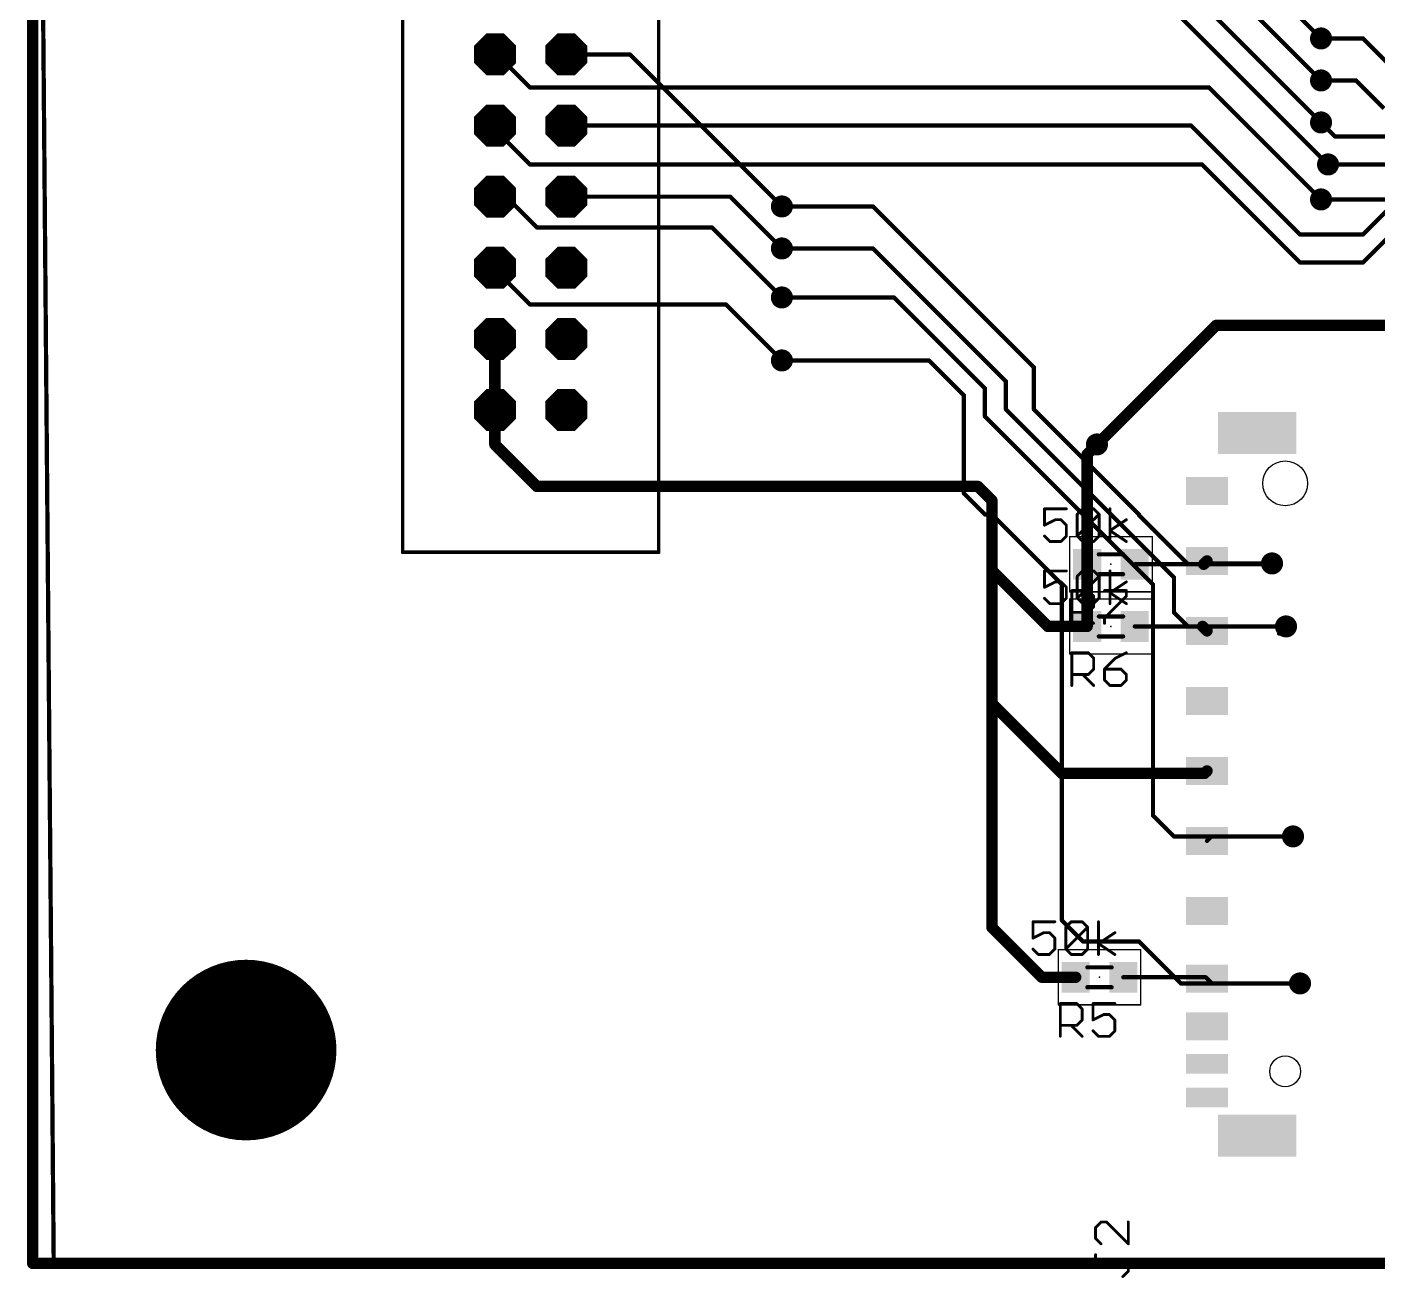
# Model space of a CAD drawing. Extents: x -0.2 to 96.6, y -0.5 to 89.2.
# Drawn here: x -0.2 to 48.03, y -0.52 to 44.16 of the extents above; entities that cross this region are included whole.
import ezdxf

# ---------------------------------------------------------------- set-up
doc = ezdxf.new("R2010")
doc.units = 0
for name, color, linetype in [('1', 22, 'CONTINUOUS'), ('16', 175, 'CONTINUOUS'), ('17', 82, 'CONTINUOUS'), ('18', 82, 'CONTINUOUS'), ('20', 7, 'CONTINUOUS'), ('21', 253, 'CONTINUOUS'), ('23', 7, 'CONTINUOUS'), ('25', 253, 'CONTINUOUS'), ('27', 253, 'CONTINUOUS'), ('39', 22, 'CONTINUOUS'), ('51', 253, 'CONTINUOUS')]:
    doc.layers.add(name, color=color, linetype=linetype)

# ---------------------------------------------------------------- blocks, each defined once
blk = doc.blocks.new('OCTAGONP')
at = {"const_width": 0.5}
blk.add_lwpolyline([(-0.25, -0.1036), (-0.25, 0.1036), (-0.1036, 0.25), (0.1036, 0.25), (0.25, 0.1036), (0.25, -0.1036), (0.1036, -0.25), (-0.1036, -0.25), (-0.25, -0.1036), (-0.25, 0.1036)], dxfattribs=at)
blk = doc.blocks.new('RECT')
blk.add_solid([(-0.5, -0.5), (0.5, -0.5), (-0.5, 0.5), (0.5, 0.5)])
blk = doc.blocks.new('ROUNDV')
at = {"const_width": 0.5}
blk.add_lwpolyline([(0, -0.25, 1), (0, 0.25, 1), (0, -0.25)], format="xyb", dxfattribs=at)

msp = doc.modelspace()

# ---------------------------------------------------------------- linework, layer by layer
at = {"layer": '1'}
for points, const_width in [([(0, 0), (0, 89)], 0.4064), ([(46, 43.75), (47.5, 43.75)], 0.1524), ([(47.5, 43.75), (49, 42.25)], 0.1524), ([(19.05, 43.18), (21.32, 43.18)], 0.1524), ([(21.32, 43.18), (26.75, 37.75)], 0.1524), ([(46, 42.25), (47.25, 42.25)], 0.1524), ([(47.25, 42.25), (48.25, 41.25)], 0.1524), ([(46, 40.75), (46.5, 40.25)], 0.1524), ([(46.5, 40.25), (54, 40.25)], 0.1524), ([(46.25, 39.25), (52.75, 39.25)], 0.1524), ([(16.51, 38.1), (16.9, 38.1)], 0.1524), ([(16.9, 38.1), (18, 37)], 0.1524), ([(19.05, 38.1), (24.9, 38.1)], 0.1524), ([(24.9, 38.1), (26.75, 36.25)], 0.1524), ([(46, 38), (53.75, 38)], 0.1524), ([(18, 37), (24.25, 37)], 0.1524), ([(24.25, 37), (26.75, 34.5)], 0.1524), ([(16.51, 35.56), (16.51, 35.49)], 0.1524), ([(16.51, 35.49), (17.75, 34.25)], 0.1524), ([(17.75, 34.25), (24.75, 34.25)], 0.1524), ([(24.75, 34.25), (26.75, 32.25)], 0.1524), ([(16.51, 33.01), (16.5, 33)], 0.4064), ([(16.5, 33), (16.5, 29.25)], 0.4064), ([(16.51, 33.02), (16.51, 30.48)], 0.4064), ([(16.51, 33.02), (16.51, 33.01)], 0.4064), ([(16.5, 29.25), (18, 27.75)], 0.4064), ([(37.65, 28.9), (38, 29.25)], 0.4064), ([(37.65, 24.97), (37.65, 28.9)], 0.4064), ([(18, 27.75), (33.75, 27.75)], 0.4064), ([(33.75, 27.75), (34.25, 27.25)], 0.4064), ([(34.25, 27.25), (34.25, 24.75)], 0.4064), ([(37.65, 24.97), (37.65, 22.75)], 0.4064), ([(41.81, 24.97), (41.93, 25.09)], 0.4064), ([(42.02, 25), (41.93, 25.09)], 0.1524), ([(34.25, 24.75), (34.25, 20)], 0.4064), ([(36.25, 22.75), (34.25, 24.75)], 0.4064), ([(39.35, 24.97), (41.81, 24.97)], 0.1524), ([(44.25, 25), (42.02, 25)], 0.1524), ([(37.65, 22.75), (36.25, 22.75)], 0.4064), ([(39.35, 22.75), (41.77, 22.75)], 0.1524), ([(41.77, 22.75), (41.93, 22.59)], 0.4064), ([(42.09, 22.75), (41.93, 22.59)], 0.1524), ([(44.75, 22.75), (42.09, 22.75)], 0.1524), ([(34.25, 20), (36.75, 17.5)], 0.4064), ([(34.25, 12), (34.25, 20)], 0.4064), ([(36.75, 17.5), (41.84, 17.5)], 0.4064), ([(41.84, 17.5), (41.93, 17.59)], 0.4064), ([(42.09, 15.25), (41.93, 15.09)], 0.1524), ([(45, 15.25), (42.09, 15.25)], 0.1524), ([(36.03, 10.22), (34.25, 12)], 0.4064), ([(37.24, 10.22), (36.03, 10.22)], 0.4064), ([(38.94, 10.22), (41.88, 10.22)], 0.1524), ([(41.88, 10.22), (41.93, 10.17)], 0.1524), ([(42.1, 10), (41.93, 10.17)], 0.1524), ([(45.25, 10), (42.1, 10)], 0.1524), ([(96, 0), (0, 0)], 0.4064)]:
    msp.add_lwpolyline(points, dxfattribs=dict(at, const_width=const_width))
for points, const_width in [([(46, 43.7881, 1), (46, 43.7119)], 0.0762), ([(47.5269, 43.7769, 1), (47.4731, 43.7231)], 0.0762), ([(47.5, 43.7119, 1), (47.5, 43.7881)], 0.0762), ([(19.05, 43.2181, 1), (19.05, 43.1419)], 0.0762), ([(21.3469, 43.2069, 1), (21.2931, 43.1531)], 0.0762), ([(21.32, 43.1419, 1), (21.32, 43.2181)], 0.0762), ([(46, 42.2881, 1), (46, 42.2119)], 0.0762), ([(47.2769, 42.2769, 1), (47.2231, 42.2231)], 0.0762), ([(47.25, 42.2119, 1), (47.25, 42.2881)], 0.0762), ([(46.0269, 40.7769, 1), (45.9731, 40.7231)], 0.0762), ([(46.5, 40.2881, 1), (46.5, 40.2119)], 0.0762), ([(46.4731, 40.2231, 1), (46.5269, 40.2769)], 0.0762), ([(46.25, 39.2881, 1), (46.25, 39.2119)], 0.0762), ([(16.51, 38.1381, 1), (16.51, 38.0619)], 0.0762), ([(16.9269, 38.1269, 1), (16.8731, 38.0731)], 0.0762), ([(16.9, 38.0619, 1), (16.9, 38.1381)], 0.0762), ([(19.05, 38.1381, 1), (19.05, 38.0619)], 0.0762), ([(24.9269, 38.1269, 1), (24.8731, 38.0731)], 0.0762), ([(24.9, 38.0619, 1), (24.9, 38.1381)], 0.0762), ([(26.7231, 37.7231, 1), (26.7769, 37.7769)], 0.0762), ([(46, 38.0381, 1), (46, 37.9619)], 0.0762), ([(18, 37.0381, 1), (18, 36.9619)], 0.0762), ([(17.9731, 36.9731, 1), (18.0269, 37.0269)], 0.0762), ([(24.2769, 37.0269, 1), (24.2231, 36.9731)], 0.0762), ([(24.25, 36.9619, 1), (24.25, 37.0381)], 0.0762), ([(26.7231, 36.2231, 1), (26.7769, 36.2769)], 0.0762), ([(16.5481, 35.56, 1), (16.4719, 35.56)], 0.0762), ([(16.4719, 35.49, 1), (16.5481, 35.49)], 0.0762), ([(16.5369, 35.5169, 1), (16.4831, 35.4631)], 0.0762), ([(17.75, 34.2881, 1), (17.75, 34.2119)], 0.0762), ([(17.7231, 34.2231, 1), (17.7769, 34.2769)], 0.0762), ([(24.7769, 34.2769, 1), (24.7231, 34.2231)], 0.0762), ([(24.75, 34.2119, 1), (24.75, 34.2881)], 0.0762), ([(26.7231, 34.4731, 1), (26.7769, 34.5269)], 0.0762), ([(16.6016, 33, 1), (16.3984, 33)], 0.2032), ([(16.4282, 33.0718, 1), (16.5718, 32.9282)], 0.2032), ([(16.6116, 33.02, 1), (16.4084, 33.02)], 0.2032), ([(16.6116, 33.02, 1), (16.4084, 33.02)], 0.2032), ([(16.4084, 33.01, 1), (16.6116, 33.01)], 0.2032), ([(16.5818, 32.9382, 1), (16.4382, 33.0818)], 0.2032), ([(26.7231, 32.2231, 1), (26.7769, 32.2769)], 0.0762), ([(16.4084, 30.48, 1), (16.6116, 30.48)], 0.2032), ([(16.5718, 29.3218, 1), (16.4282, 29.1782)], 0.2032), ([(38.0718, 29.1782, 1), (37.9282, 29.3218)], 0.2032), ([(16.3984, 29.25, 1), (16.6016, 29.25)], 0.2032), ([(37.7516, 28.9, 1), (37.5484, 28.9)], 0.2032), ([(37.5782, 28.9718, 1), (37.7218, 28.8282)], 0.2032), ([(18, 27.8516, 1), (18, 27.6484)], 0.2032), ([(17.9282, 27.6782, 1), (18.0718, 27.8218)], 0.2032), ([(33.8218, 27.8218, 1), (33.6782, 27.6782)], 0.2032), ([(33.75, 27.6484, 1), (33.75, 27.8516)], 0.2032), ([(34.3516, 27.25, 1), (34.1484, 27.25)], 0.2032), ([(34.1782, 27.1782, 1), (34.3218, 27.3218)], 0.2032), ([(37.7516, 24.97, 1), (37.5484, 24.97)], 0.2032), ([(41.7382, 25.0418, 1), (41.8818, 24.8982)], 0.2032), ([(42.0018, 25.0182, 1), (41.8582, 25.1618)], 0.2032), ([(41.9569, 25.1169, 1), (41.9031, 25.0631)], 0.0762), ([(34.3516, 24.75, 1), (34.1484, 24.75)], 0.2032), ([(34.1484, 24.75, 1), (34.3516, 24.75)], 0.2032), ([(34.3218, 24.8218, 1), (34.1782, 24.6782)], 0.2032), ([(37.5484, 24.97, 1), (37.7516, 24.97)], 0.2032), ([(39.35, 25.0081, 1), (39.35, 24.9319)], 0.0762), ([(41.81, 24.9319, 1), (41.81, 25.0081)], 0.0762), ([(42.02, 25.0381, 1), (42.02, 24.9619)], 0.0762), ([(41.9931, 24.9731, 1), (42.0469, 25.0269)], 0.0762), ([(44.25, 24.9619, 1), (44.25, 25.0381)], 0.0762), ([(36.25, 22.8516, 1), (36.25, 22.6484)], 0.2032), ([(36.1782, 22.6782, 1), (36.3218, 22.8218)], 0.2032), ([(37.5484, 22.75, 1), (37.7516, 22.75)], 0.2032), ([(37.65, 22.6484, 1), (37.65, 22.8516)], 0.2032), ([(39.35, 22.7881, 1), (39.35, 22.7119)], 0.0762), ([(41.8418, 22.8218, 1), (41.6982, 22.6782)], 0.2032), ([(41.77, 22.7119, 1), (41.77, 22.7881)], 0.0762), ([(41.8582, 22.5182, 1), (42.0018, 22.6618)], 0.2032), ([(42.09, 22.7881, 1), (42.09, 22.7119)], 0.0762), ([(42.1169, 22.7231, 1), (42.0631, 22.7769)], 0.0762), ([(44.75, 22.7119, 1), (44.75, 22.7881)], 0.0762), ([(41.9031, 22.6169, 1), (41.9569, 22.5631)], 0.0762), ([(34.3516, 20, 1), (34.1484, 20)], 0.2032), ([(34.1484, 20, 1), (34.3516, 20)], 0.2032), ([(34.3218, 20.0718, 1), (34.1782, 19.9282)], 0.2032), ([(36.75, 17.6016, 1), (36.75, 17.3984)], 0.2032), ([(36.6782, 17.4282, 1), (36.8218, 17.5718)], 0.2032), ([(41.7682, 17.5718, 1), (41.9118, 17.4282)], 0.2032), ([(41.84, 17.3984, 1), (41.84, 17.6016)], 0.2032), ([(42.0018, 17.5182, 1), (41.8582, 17.6618)], 0.2032), ([(41.9031, 15.1169, 1), (41.9569, 15.0631)], 0.0762), ([(42.09, 15.2881, 1), (42.09, 15.2119)], 0.0762), ([(42.1169, 15.2231, 1), (42.0631, 15.2769)], 0.0762), ([(45, 15.2119, 1), (45, 15.2881)], 0.0762), ([(34.1484, 12, 1), (34.3516, 12)], 0.2032), ([(34.3218, 12.0718, 1), (34.1782, 11.9282)], 0.2032), ([(36.03, 10.3216, 1), (36.03, 10.1184)], 0.2032), ([(35.9582, 10.1482, 1), (36.1018, 10.2918)], 0.2032), ([(37.24, 10.1184, 1), (37.24, 10.3216)], 0.2032), ([(38.94, 10.2581, 1), (38.94, 10.1819)], 0.0762), ([(41.9069, 10.2469, 1), (41.8531, 10.1931)], 0.0762), ([(41.88, 10.1819, 1), (41.88, 10.2581)], 0.0762), ([(41.9569, 10.1969, 1), (41.9031, 10.1431)], 0.0762), ([(41.9031, 10.1431, 1), (41.9569, 10.1969)], 0.0762), ([(42.1, 10.0381, 1), (42.1, 9.9619)], 0.0762), ([(42.0731, 9.9731, 1), (42.1269, 10.0269)], 0.0762), ([(45.25, 9.9619, 1), (45.25, 10.0381)], 0.0762), ([(0, 0.1016, 1), (0, -0.1016)], 0.2032), ([(-0.1016, 0, 1), (0.1016, 0)], 0.2032)]:
    msp.add_lwpolyline(points, format="xyb", dxfattribs=dict(at, const_width=const_width))
at = {"layer": '16'}
for points, const_width in [([(0, 88.75), (0.75, 0)], 0.1524), ([(24.54, 60.96), (46.25, 39.25)], 0.1524), ([(27.25, 59.5), (46, 40.75)], 0.1524), ([(30, 58.25), (46, 42.25)], 0.1524), ([(32.5, 57.25), (46, 43.75)], 0.1524), ([(16.51, 43.18), (16.57, 43.18)], 0.1524), ([(16.57, 43.18), (17.75, 42)], 0.1524), ([(17.75, 42), (42, 42)], 0.1524), ([(42, 42), (46, 38)], 0.1524), ([(16.51, 40.64), (16.51, 40.49)], 0.1524), ([(16.51, 40.49), (17.75, 39.25)], 0.1524), ([(19.05, 40.64), (41.36, 40.64)], 0.1524), ([(41.36, 40.64), (45.25, 36.75)], 0.1524), ([(17.75, 39.25), (41.75, 39.25)], 0.1524), ([(41.75, 39.25), (45.25, 35.75)], 0.1524), ([(26.75, 37.75), (30, 37.75)], 0.1524), ([(30, 37.75), (35.75, 32)], 0.1524), ([(47.5, 36.75), (48.5, 37.75)], 0.1524), ([(47.5, 35.75), (49.25, 37.5)], 0.1524), ([(45.25, 36.75), (47.5, 36.75)], 0.1524), ([(26.75, 36.25), (30, 36.25)], 0.1524), ([(30, 36.25), (34.75, 31.5)], 0.1524), ([(45.25, 35.75), (47.5, 35.75)], 0.1524), ([(26.75, 34.5), (30.75, 34.5)], 0.1524), ([(30.75, 34.5), (34, 31.25)], 0.1524), ([(38, 29.25), (42.25, 33.5)], 0.4064), ([(42.25, 33.5), (62.25, 33.5)], 0.4064), ([(26.75, 32.25), (32, 32.25)], 0.1524), ([(32, 32.25), (33.25, 31)], 0.1524), ([(35.75, 32), (35.75, 30.5)], 0.1524), ([(34.75, 31.5), (34.75, 30.5)], 0.1524), ([(33.25, 31), (33.25, 27.5)], 0.1524), ([(34, 31.25), (34, 30.25)], 0.1524), ([(34.75, 30.5), (40.75, 24.5)], 0.1524), ([(35.75, 30.5), (39.5, 26.75)], 0.1524), ([(34, 30.25), (40, 24.25)], 0.1524), ([(33.25, 27.5), (34, 26.75)], 0.1524), ([(34, 26.75), (34.25, 26.75)], 0.1524), ([(34.25, 26.75), (36.75, 24.25)], 0.1524), ([(39.5, 26.75), (39.5, 26.72)], 0.1524), ([(39.5, 26.72), (41.25, 24.97)], 0.1524), ([(41.25, 24.97), (44.22, 24.97)], 0.1524), ([(44.22, 24.97), (44.25, 25)], 0.1524), ([(36.75, 24.25), (36.75, 12.25)], 0.1524), ([(40, 24.25), (40, 16)], 0.1524), ([(40.75, 24.5), (40.75, 23.25)], 0.1524), ([(40.75, 23.25), (41.25, 22.75)], 0.1524), ([(41.25, 22.75), (44.75, 22.75)], 0.1524), ([(44.5, 22.5), (44.75, 22.75)], 0.1524), ([(40, 16), (40.75, 15.25)], 0.1524), ([(40.75, 15.25), (45, 15.25)], 0.1524), ([(36.75, 12.25), (37.5, 11.5)], 0.1524), ([(37.5, 11.5), (39.5, 11.5)], 0.1524), ([(39.5, 11.5), (41, 10)], 0.1524), ([(41, 10), (45.25, 10)], 0.1524), ([(0.75, 0), (96.5, 0)], 0.1524)]:
    msp.add_lwpolyline(points, dxfattribs=dict(at, const_width=const_width))
for points, const_width in [([(45.9731, 43.7231, 1), (46.0269, 43.7769)], 0.0762), ([(16.51, 43.2181, 1), (16.51, 43.1419)], 0.0762), ([(16.5969, 43.2069, 1), (16.5431, 43.1531)], 0.0762), ([(16.57, 43.1419, 1), (16.57, 43.2181)], 0.0762), ([(17.75, 42.0381, 1), (17.75, 41.9619)], 0.0762), ([(17.7231, 41.9731, 1), (17.7769, 42.0269)], 0.0762), ([(42.0269, 42.0269, 1), (41.9731, 41.9731)], 0.0762), ([(42, 41.9619, 1), (42, 42.0381)], 0.0762), ([(45.9731, 42.2231, 1), (46.0269, 42.2769)], 0.0762), ([(16.5481, 40.64, 1), (16.4719, 40.64)], 0.0762), ([(16.4719, 40.49, 1), (16.5481, 40.49)], 0.0762), ([(16.5369, 40.5169, 1), (16.4831, 40.4631)], 0.0762), ([(19.05, 40.6781, 1), (19.05, 40.6019)], 0.0762), ([(41.3869, 40.6669, 1), (41.3331, 40.6131)], 0.0762), ([(41.36, 40.6019, 1), (41.36, 40.6781)], 0.0762), ([(45.9731, 40.7231, 1), (46.0269, 40.7769)], 0.0762), ([(17.75, 39.2881, 1), (17.75, 39.2119)], 0.0762), ([(17.7231, 39.2231, 1), (17.7769, 39.2769)], 0.0762), ([(41.7769, 39.2769, 1), (41.7231, 39.2231)], 0.0762), ([(41.75, 39.2119, 1), (41.75, 39.2881)], 0.0762), ([(46.2231, 39.2231, 1), (46.2769, 39.2769)], 0.0762), ([(26.75, 37.7881, 1), (26.75, 37.7119)], 0.0762), ([(30.0269, 37.7769, 1), (29.9731, 37.7231)], 0.0762), ([(30, 37.7119, 1), (30, 37.7881)], 0.0762), ([(45.9731, 37.9731, 1), (46.0269, 38.0269)], 0.0762), ([(45.25, 36.7881, 1), (45.25, 36.7119)], 0.0762), ([(45.2231, 36.7231, 1), (45.2769, 36.7769)], 0.0762), ([(47.4731, 36.7769, 1), (47.5269, 36.7231)], 0.0762), ([(47.5, 36.7119, 1), (47.5, 36.7881)], 0.0762), ([(26.75, 36.2881, 1), (26.75, 36.2119)], 0.0762), ([(30.0269, 36.2769, 1), (29.9731, 36.2231)], 0.0762), ([(30, 36.2119, 1), (30, 36.2881)], 0.0762), ([(45.25, 35.7881, 1), (45.25, 35.7119)], 0.0762), ([(45.2231, 35.7231, 1), (45.2769, 35.7769)], 0.0762), ([(47.4731, 35.7769, 1), (47.5269, 35.7231)], 0.0762), ([(47.5, 35.7119, 1), (47.5, 35.7881)], 0.0762), ([(26.75, 34.5381, 1), (26.75, 34.4619)], 0.0762), ([(30.7769, 34.5269, 1), (30.7231, 34.4731)], 0.0762), ([(30.75, 34.4619, 1), (30.75, 34.5381)], 0.0762), ([(42.25, 33.6016, 1), (42.25, 33.3984)], 0.2032), ([(42.3218, 33.4282, 1), (42.1782, 33.5718)], 0.2032), ([(26.75, 32.2881, 1), (26.75, 32.2119)], 0.0762), ([(32.0269, 32.2769, 1), (31.9731, 32.2231)], 0.0762), ([(32, 32.2119, 1), (32, 32.2881)], 0.0762), ([(35.7881, 32, 1), (35.7119, 32)], 0.0762), ([(35.7231, 31.9731, 1), (35.7769, 32.0269)], 0.0762), ([(34.7881, 31.5, 1), (34.7119, 31.5)], 0.0762), ([(34.7231, 31.4731, 1), (34.7769, 31.5269)], 0.0762), ([(33.2881, 31, 1), (33.2119, 31)], 0.0762), ([(33.2231, 30.9731, 1), (33.2769, 31.0269)], 0.0762), ([(34.0381, 31.25, 1), (33.9619, 31.25)], 0.0762), ([(33.9731, 31.2231, 1), (34.0269, 31.2769)], 0.0762), ([(34.7119, 30.5, 1), (34.7881, 30.5)], 0.0762), ([(34.7769, 30.5269, 1), (34.7231, 30.4731)], 0.0762), ([(35.7119, 30.5, 1), (35.7881, 30.5)], 0.0762), ([(35.7769, 30.5269, 1), (35.7231, 30.4731)], 0.0762), ([(33.9619, 30.25, 1), (34.0381, 30.25)], 0.0762), ([(34.0269, 30.2769, 1), (33.9731, 30.2231)], 0.0762), ([(37.9282, 29.3218, 1), (38.0718, 29.1782)], 0.2032), ([(33.2119, 27.5, 1), (33.2881, 27.5)], 0.0762), ([(33.2769, 27.5269, 1), (33.2231, 27.4731)], 0.0762), ([(34, 26.7881, 1), (34, 26.7119)], 0.0762), ([(33.9731, 26.7231, 1), (34.0269, 26.7769)], 0.0762), ([(34.2769, 26.7769, 1), (34.2231, 26.7231)], 0.0762), ([(34.25, 26.7119, 1), (34.25, 26.7881)], 0.0762), ([(39.5381, 26.75, 1), (39.4619, 26.75)], 0.0762), ([(39.4619, 26.72, 1), (39.5381, 26.72)], 0.0762), ([(39.5269, 26.7469, 1), (39.4731, 26.6931)], 0.0762), ([(39.4731, 26.7231, 1), (39.5269, 26.7769)], 0.0762), ([(41.25, 25.0081, 1), (41.25, 24.9319)], 0.0762), ([(41.2231, 24.9431, 1), (41.2769, 24.9969)], 0.0762), ([(44.1931, 24.9969, 1), (44.2469, 24.9431)], 0.0762), ([(44.22, 24.9319, 1), (44.22, 25.0081)], 0.0762), ([(44.2769, 24.9731, 1), (44.2231, 25.0269)], 0.0762), ([(36.7881, 24.25, 1), (36.7119, 24.25)], 0.0762), ([(36.7231, 24.2231, 1), (36.7769, 24.2769)], 0.0762), ([(40.0381, 24.25, 1), (39.9619, 24.25)], 0.0762), ([(39.9731, 24.2231, 1), (40.0269, 24.2769)], 0.0762), ([(40.7881, 24.5, 1), (40.7119, 24.5)], 0.0762), ([(40.7231, 24.4731, 1), (40.7769, 24.5269)], 0.0762), ([(40.7119, 23.25, 1), (40.7881, 23.25)], 0.0762), ([(40.7769, 23.2769, 1), (40.7231, 23.2231)], 0.0762), ([(41.25, 22.7881, 1), (41.25, 22.7119)], 0.0762), ([(41.2231, 22.7231, 1), (41.2769, 22.7769)], 0.0762), ([(44.7769, 22.7231, 1), (44.7231, 22.7769)], 0.0762), ([(44.75, 22.7119, 1), (44.75, 22.7881)], 0.0762), ([(44.4731, 22.5269, 1), (44.5269, 22.4731)], 0.0762), ([(39.9619, 16, 1), (40.0381, 16)], 0.0762), ([(40.0269, 16.0269, 1), (39.9731, 15.9731)], 0.0762), ([(40.75, 15.2881, 1), (40.75, 15.2119)], 0.0762), ([(40.7231, 15.2231, 1), (40.7769, 15.2769)], 0.0762), ([(45, 15.2119, 1), (45, 15.2881)], 0.0762), ([(36.7119, 12.25, 1), (36.7881, 12.25)], 0.0762), ([(36.7769, 12.2769, 1), (36.7231, 12.2231)], 0.0762), ([(37.5, 11.5381, 1), (37.5, 11.4619)], 0.0762), ([(37.4731, 11.4731, 1), (37.5269, 11.5269)], 0.0762), ([(39.5269, 11.5269, 1), (39.4731, 11.4731)], 0.0762), ([(39.5, 11.4619, 1), (39.5, 11.5381)], 0.0762), ([(41, 10.0381, 1), (41, 9.9619)], 0.0762), ([(40.9731, 9.9731, 1), (41.0269, 10.0269)], 0.0762), ([(45.25, 9.9619, 1), (45.25, 10.0381)], 0.0762), ([(0.75, 0.0381, 1), (0.75, -0.0381)], 0.0762), ([(0.7119, -0.0003, 1), (0.7881, 0.0003)], 0.0762)]:
    msp.add_lwpolyline(points, format="xyb", dxfattribs=dict(at, const_width=const_width))
at = {"layer": '20'}
for p, q in [((0, 88.9), (0, 0)), ((0, 0), (95.85, 0))]:
    msp.add_line(p, q, dxfattribs=at)
for centre, radius in [((44.72, 27.86), 0.8), ((44.72, 6.86), 0.55)]:
    msp.add_circle(centre, radius, dxfattribs=at)
at = {"layer": '21', "const_width": 0.1016}
for points in [[(38.1447, 1.4798), (37.9498, 1.2849)], [(38.3396, 1.4798), (38.1447, 1.4798)], [(39.1192, 0.7002), (38.3396, 1.4798)], [(39.1192, 1.4798), (39.1192, 0.7002)], [(37.9498, 1.2849), (37.9498, 0.8951)], [(37.9498, 0.8951), (38.1447, 0.7002)], [(37.9498, -0.0794), (37.9498, 0.3104)], [(38.9243, 0.1155), (37.9498, 0.1155)], [(39.1192, -0.0794), (38.9243, 0.1155)], [(38.9243, -0.4692), (39.1192, -0.2743)], [(39.1192, -0.2743), (39.1192, -0.0794)]]:
    msp.add_lwpolyline(points, dxfattribs=at)
at = {"layer": '21', "const_width": 0.0508}
for points in [[(38.1447, 1.5052, 1), (38.1447, 1.4544)], [(38.1627, 1.4618, 1), (38.1267, 1.4978)], [(38.3576, 1.4978, 1), (38.3216, 1.4618)], [(38.3396, 1.4544, 1), (38.3396, 1.5052)], [(39.1446, 1.4798, 1), (39.0938, 1.4798)], [(37.9318, 1.3029, 1), (37.9678, 1.2669)], [(37.9752, 1.2849, 1), (37.9244, 1.2849)], [(37.9678, 0.9131, 1), (37.9318, 0.8771)], [(37.9244, 0.8951, 1), (37.9752, 0.8951)], [(38.1267, 0.6822, 1), (38.1627, 0.7182)], [(39.0938, 0.7002, 1), (39.1446, 0.7002)], [(39.1012, 0.6822, 1), (39.1372, 0.7182)], [(37.9752, 0.3104, 1), (37.9244, 0.3104)], [(37.9498, 0.1409, 1), (37.9498, 0.0901)], [(38.9423, 0.1335, 1), (38.9063, 0.0975)], [(38.9243, 0.0901, 1), (38.9243, 0.1409)], [(37.9244, -0.0794, 1), (37.9752, -0.0794)], [(38.9063, -0.4512, 1), (38.9423, -0.4872)], [(39.1446, -0.0794, 1), (39.0938, -0.0794)], [(39.0938, -0.2743, 1), (39.1446, -0.2743)], [(39.1012, -0.0974, 1), (39.1372, -0.0614)], [(39.1372, -0.2923, 1), (39.1012, -0.2563)]]:
    msp.add_lwpolyline(points, format="xyb", dxfattribs=at)
at = {"layer": '23'}
for p in [(38.5, 24.97), (38.5, 22.75), (38.09, 10.22)]:
    msp.add_point(p, dxfattribs=at)
at = {"layer": '25'}
for points, const_width in [([(13.208, 25.4), (13.208, 76.2)], 0.127), ([(22.352, 76.2), (22.352, 25.4)], 0.127), ([(22.352, 25.4), (13.208, 25.4)], 0.127), ([(37.101, 22.8618), (37.101, 24.0312)], 0.1016), ([(37.101, 24.0312), (37.6857, 24.0312)], 0.1016), ([(37.6857, 24.0312), (37.8806, 23.8363)], 0.1016), ([(37.8806, 23.8363), (37.8806, 23.4465)], 0.1016), ([(38.2704, 24.0312), (39.05, 24.0312)], 0.1016), ([(39.05, 23.8363), (38.2704, 23.0567)], 0.1016), ([(39.05, 24.0312), (39.05, 23.8363)], 0.1016), ([(37.6857, 23.2516), (37.101, 23.2516)], 0.1016), ([(37.4908, 23.2516), (37.8806, 22.8618)], 0.1016), ([(37.8806, 23.4465), (37.6857, 23.2516)], 0.1016), ([(38.2704, 23.0567), (38.2704, 22.8618)], 0.1016), ([(37.101, 20.6418), (37.101, 21.8112)], 0.1016), ([(37.101, 21.8112), (37.6857, 21.8112)], 0.1016), ([(37.6857, 21.8112), (37.8806, 21.6163)], 0.1016), ([(39.05, 21.8112), (38.6602, 21.6163)], 0.1016), ([(37.8806, 21.2265), (37.6857, 21.0316)], 0.1016), ([(37.8806, 21.6163), (37.8806, 21.2265)], 0.1016), ([(38.6602, 21.6163), (38.2704, 21.2265)], 0.1016), ([(38.2704, 21.2265), (38.2704, 20.8367)], 0.1016), ([(38.8551, 21.2265), (38.2704, 21.2265)], 0.1016), ([(39.05, 21.0316), (38.8551, 21.2265)], 0.1016), ([(37.6857, 21.0316), (37.101, 21.0316)], 0.1016), ([(37.4908, 21.0316), (37.8806, 20.6418)], 0.1016), ([(38.2704, 20.8367), (38.4653, 20.6418)], 0.1016), ([(38.8551, 20.6418), (39.05, 20.8367)], 0.1016), ([(39.05, 20.8367), (39.05, 21.0316)], 0.1016), ([(38.4653, 20.6418), (38.8551, 20.6418)], 0.1016), ([(36.691, 8.1118), (36.691, 9.2812)], 0.1016), ([(36.691, 9.2812), (37.2757, 9.2812)], 0.1016), ([(37.2757, 9.2812), (37.4706, 9.0863)], 0.1016), ([(38.64, 9.2812), (37.8604, 9.2812)], 0.1016), ([(37.8604, 9.2812), (37.8604, 8.6965)], 0.1016), ([(37.4706, 8.6965), (37.2757, 8.5016)], 0.1016), ([(37.4706, 9.0863), (37.4706, 8.6965)], 0.1016), ([(37.8604, 8.6965), (38.2502, 8.8914)], 0.1016), ([(38.2502, 8.8914), (38.4451, 8.8914)], 0.1016), ([(38.4451, 8.8914), (38.64, 8.6965)], 0.1016), ([(38.64, 8.6965), (38.64, 8.3067)], 0.1016), ([(37.2757, 8.5016), (36.691, 8.5016)], 0.1016), ([(37.0808, 8.5016), (37.4706, 8.1118)], 0.1016), ([(38.0553, 8.1118), (37.8604, 8.3067)], 0.1016), ([(38.64, 8.3067), (38.4451, 8.1118)], 0.1016), ([(38.4451, 8.1118), (38.0553, 8.1118)], 0.1016)]:
    msp.add_lwpolyline(points, dxfattribs=dict(at, const_width=const_width))
for points, const_width in [([(13.1762, 25.4, 1), (13.2398, 25.4)], 0.0635), ([(13.208, 25.4318, 1), (13.208, 25.3683)], 0.0635), ([(22.3203, 25.4, 1), (22.3837, 25.4)], 0.0635), ([(22.352, 25.3683, 1), (22.352, 25.4318)], 0.0635), ([(37.1264, 24.0312, 1), (37.0756, 24.0312)], 0.0508), ([(37.101, 24.0566, 1), (37.101, 24.0058)], 0.0508), ([(37.7037, 24.0492, 1), (37.6677, 24.0132)], 0.0508), ([(37.6857, 24.0058, 1), (37.6857, 24.0566)], 0.0508), ([(37.906, 23.8363, 1), (37.8552, 23.8363)], 0.0508), ([(37.8626, 23.8183, 1), (37.8986, 23.8543)], 0.0508), ([(38.2704, 24.0566, 1), (38.2704, 24.0058)], 0.0508), ([(39.0754, 24.0312, 1), (39.0246, 24.0312)], 0.0508), ([(39.0246, 23.8363, 1), (39.0754, 23.8363)], 0.0508), ([(39.068, 23.8183, 1), (39.032, 23.8543)], 0.0508), ([(39.05, 24.0058, 1), (39.05, 24.0566)], 0.0508), ([(37.101, 23.277, 1), (37.101, 23.2262)], 0.0508), ([(37.5088, 23.2696, 1), (37.4728, 23.2336)], 0.0508), ([(37.6677, 23.2696, 1), (37.7037, 23.2336)], 0.0508), ([(37.6857, 23.2262, 1), (37.6857, 23.277)], 0.0508), ([(37.8552, 23.4465, 1), (37.906, 23.4465)], 0.0508), ([(37.8986, 23.4285, 1), (37.8626, 23.4645)], 0.0508), ([(37.0756, 22.8618, 1), (37.1264, 22.8618)], 0.0508), ([(37.8626, 22.8438, 1), (37.8986, 22.8798)], 0.0508), ([(38.2524, 23.0747, 1), (38.2884, 23.0387)], 0.0508), ([(38.2958, 23.0567, 1), (38.245, 23.0567)], 0.0508), ([(38.245, 22.8618, 1), (38.2958, 22.8618)], 0.0508), ([(37.1264, 21.8112, 1), (37.0756, 21.8112)], 0.0508), ([(37.101, 21.8366, 1), (37.101, 21.7858)], 0.0508), ([(37.7037, 21.8292, 1), (37.6677, 21.7932)], 0.0508), ([(37.6857, 21.7858, 1), (37.6857, 21.8366)], 0.0508), ([(39.0614, 21.7885, 1), (39.0386, 21.8339)], 0.0508), ([(37.906, 21.6163, 1), (37.8552, 21.6163)], 0.0508), ([(37.8552, 21.2265, 1), (37.906, 21.2265)], 0.0508), ([(37.8626, 21.5983, 1), (37.8986, 21.6343)], 0.0508), ([(37.8986, 21.2085, 1), (37.8626, 21.2445)], 0.0508), ([(38.2524, 21.2445, 1), (38.2884, 21.2085)], 0.0508), ([(38.2958, 21.2265, 1), (38.245, 21.2265)], 0.0508), ([(38.2704, 21.2519, 1), (38.2704, 21.2011)], 0.0508), ([(38.6488, 21.639, 1), (38.6716, 21.5936)], 0.0508), ([(38.6782, 21.5983, 1), (38.6422, 21.6343)], 0.0508), ([(38.8731, 21.2445, 1), (38.8371, 21.2085)], 0.0508), ([(38.8551, 21.2011, 1), (38.8551, 21.2519)], 0.0508), ([(37.101, 21.057, 1), (37.101, 21.0062)], 0.0508), ([(37.5088, 21.0496, 1), (37.4728, 21.0136)], 0.0508), ([(37.6677, 21.0496, 1), (37.7037, 21.0136)], 0.0508), ([(37.6857, 21.0062, 1), (37.6857, 21.057)], 0.0508), ([(38.2884, 20.8547, 1), (38.2524, 20.8187)], 0.0508), ([(38.245, 20.8367, 1), (38.2958, 20.8367)], 0.0508), ([(39.0754, 21.0316, 1), (39.0246, 21.0316)], 0.0508), ([(39.0246, 20.8367, 1), (39.0754, 20.8367)], 0.0508), ([(39.032, 21.0136, 1), (39.068, 21.0496)], 0.0508), ([(39.068, 20.8187, 1), (39.032, 20.8547)], 0.0508), ([(37.0756, 20.6418, 1), (37.1264, 20.6418)], 0.0508), ([(37.8626, 20.6238, 1), (37.8986, 20.6598)], 0.0508), ([(38.4653, 20.6672, 1), (38.4653, 20.6164)], 0.0508), ([(38.4473, 20.6238, 1), (38.4833, 20.6598)], 0.0508), ([(38.8371, 20.6598, 1), (38.8731, 20.6238)], 0.0508), ([(38.8551, 20.6164, 1), (38.8551, 20.6672)], 0.0508), ([(36.7164, 9.2812, 1), (36.6656, 9.2812)], 0.0508), ([(36.691, 9.3066, 1), (36.691, 9.2558)], 0.0508), ([(37.2937, 9.2992, 1), (37.2577, 9.2632)], 0.0508), ([(37.2757, 9.2558, 1), (37.2757, 9.3066)], 0.0508), ([(37.8604, 9.3066, 1), (37.8604, 9.2558)], 0.0508), ([(37.8858, 9.2812, 1), (37.835, 9.2812)], 0.0508), ([(38.64, 9.2558, 1), (38.64, 9.3066)], 0.0508), ([(37.496, 9.0863, 1), (37.4452, 9.0863)], 0.0508), ([(37.4452, 8.6965, 1), (37.496, 8.6965)], 0.0508), ([(37.4526, 9.0683, 1), (37.4886, 9.1043)], 0.0508), ([(37.4886, 8.6785, 1), (37.4526, 8.7145)], 0.0508), ([(37.849, 8.7192, 1), (37.8718, 8.6738)], 0.0508), ([(37.835, 8.6965, 1), (37.8858, 8.6965)], 0.0508), ([(38.2502, 8.9168, 1), (38.2502, 8.866)], 0.0508), ([(38.2616, 8.8687, 1), (38.2388, 8.9141)], 0.0508), ([(38.4631, 8.9094, 1), (38.4271, 8.8734)], 0.0508), ([(38.4451, 8.866, 1), (38.4451, 8.9168)], 0.0508), ([(38.6654, 8.6965, 1), (38.6146, 8.6965)], 0.0508), ([(38.622, 8.6785, 1), (38.658, 8.7145)], 0.0508), ([(36.691, 8.527, 1), (36.691, 8.4762)], 0.0508), ([(37.0988, 8.5196, 1), (37.0628, 8.4836)], 0.0508), ([(37.2577, 8.5196, 1), (37.2937, 8.4836)], 0.0508), ([(37.2757, 8.4762, 1), (37.2757, 8.527)], 0.0508), ([(37.8784, 8.3247, 1), (37.8424, 8.2887)], 0.0508), ([(38.6146, 8.3067, 1), (38.6654, 8.3067)], 0.0508), ([(38.658, 8.2887, 1), (38.622, 8.3247)], 0.0508), ([(36.6656, 8.1118, 1), (36.7164, 8.1118)], 0.0508), ([(37.4526, 8.0938, 1), (37.4886, 8.1298)], 0.0508), ([(38.0553, 8.1372, 1), (38.0553, 8.0864)], 0.0508), ([(38.0373, 8.0938, 1), (38.0733, 8.1298)], 0.0508), ([(38.4271, 8.1298, 1), (38.4631, 8.0938)], 0.0508), ([(38.4451, 8.0864, 1), (38.4451, 8.1372)], 0.0508)]:
    msp.add_lwpolyline(points, format="xyb", dxfattribs=dict(at, const_width=const_width))
at = {"layer": '27', "const_width": 0.1016}
for points in [[(36.9061, 26.9522), (36.1265, 26.9522)], [(36.1265, 26.9522), (36.1265, 26.3675)], [(36.1265, 26.3675), (36.5163, 26.5624)], [(36.5163, 26.5624), (36.7112, 26.5624)], [(36.7112, 26.5624), (36.9061, 26.3675)], [(37.2959, 26.7573), (37.4908, 26.9522)], [(37.2959, 25.9777), (37.2959, 26.7573)], [(37.2959, 25.9777), (38.0755, 26.7573)], [(37.4908, 26.9522), (37.8806, 26.9522)], [(37.8806, 26.9522), (38.0755, 26.7573)], [(38.0755, 26.7573), (38.0755, 25.9777)], [(38.4653, 25.7828), (38.4653, 26.9522)], [(38.4653, 26.1726), (39.05, 26.5624)], [(36.9061, 26.3675), (36.9061, 25.9777)], [(39.05, 25.7828), (38.4653, 26.1726)], [(36.3214, 25.7828), (36.1265, 25.9777)], [(36.7112, 25.7828), (36.3214, 25.7828)], [(36.9061, 25.9777), (36.7112, 25.7828)], [(37.4908, 25.7828), (37.2959, 25.9777)], [(37.8806, 25.7828), (37.4908, 25.7828)], [(38.0755, 25.9777), (37.8806, 25.7828)], [(36.9061, 24.7322), (36.1265, 24.7322)], [(36.1265, 24.7322), (36.1265, 24.1475)], [(37.2959, 24.5373), (37.4908, 24.7322)], [(37.4908, 24.7322), (37.8806, 24.7322)], [(37.8806, 24.7322), (38.0755, 24.5373)], [(38.4653, 23.5628), (38.4653, 24.7322)], [(36.1265, 24.1475), (36.5163, 24.3424)], [(36.5163, 24.3424), (36.7112, 24.3424)], [(36.7112, 24.3424), (36.9061, 24.1475)], [(36.9061, 24.1475), (36.9061, 23.7577)], [(37.2959, 23.7577), (37.2959, 24.5373)], [(37.2959, 23.7577), (38.0755, 24.5373)], [(38.0755, 24.5373), (38.0755, 23.7577)], [(38.4653, 23.9526), (39.05, 24.3424)], [(36.3214, 23.5628), (36.1265, 23.7577)], [(36.9061, 23.7577), (36.7112, 23.5628)], [(37.4908, 23.5628), (37.2959, 23.7577)], [(38.0755, 23.7577), (37.8806, 23.5628)], [(39.05, 23.5628), (38.4653, 23.9526)], [(36.7112, 23.5628), (36.3214, 23.5628)], [(37.8806, 23.5628), (37.4908, 23.5628)], [(36.4961, 12.2022), (35.7165, 12.2022)], [(35.7165, 12.2022), (35.7165, 11.6175)], [(36.8859, 12.0073), (37.0808, 12.2022)], [(37.0808, 12.2022), (37.4706, 12.2022)], [(37.4706, 12.2022), (37.6655, 12.0073)], [(38.0553, 11.0328), (38.0553, 12.2022)], [(35.7165, 11.6175), (36.1063, 11.8124)], [(36.1063, 11.8124), (36.3012, 11.8124)], [(36.3012, 11.8124), (36.4961, 11.6175)], [(36.4961, 11.6175), (36.4961, 11.2277)], [(36.8859, 11.2277), (36.8859, 12.0073)], [(36.8859, 11.2277), (37.6655, 12.0073)], [(37.6655, 12.0073), (37.6655, 11.2277)], [(38.0553, 11.4226), (38.64, 11.8124)], [(35.9114, 11.0328), (35.7165, 11.2277)], [(36.4961, 11.2277), (36.3012, 11.0328)], [(37.0808, 11.0328), (36.8859, 11.2277)], [(37.6655, 11.2277), (37.4706, 11.0328)], [(38.64, 11.0328), (38.0553, 11.4226)], [(36.3012, 11.0328), (35.9114, 11.0328)], [(37.4706, 11.0328), (37.0808, 11.0328)]]:
    msp.add_lwpolyline(points, dxfattribs=at)
at = {"layer": '27', "const_width": 0.0508}
for points in [[(36.1265, 26.9776, 1), (36.1265, 26.9268)], [(36.1519, 26.9522, 1), (36.1011, 26.9522)], [(36.5163, 26.5878, 1), (36.5163, 26.537)], [(36.5277, 26.5397, 1), (36.5049, 26.5851)], [(36.7292, 26.5804, 1), (36.6932, 26.5444)], [(36.7112, 26.537, 1), (36.7112, 26.5878)], [(36.9061, 26.9268, 1), (36.9061, 26.9776)], [(37.2779, 26.7753, 1), (37.3139, 26.7393)], [(37.3213, 26.7573, 1), (37.2705, 26.7573)], [(37.4908, 26.9776, 1), (37.4908, 26.9268)], [(37.5088, 26.9342, 1), (37.4728, 26.9702)], [(37.8986, 26.9702, 1), (37.8626, 26.9342)], [(37.8806, 26.9268, 1), (37.8806, 26.9776)], [(38.1009, 26.7573, 1), (38.0501, 26.7573)], [(38.0935, 26.7393, 1), (38.0575, 26.7753)], [(38.0575, 26.7393, 1), (38.0935, 26.7753)], [(38.4907, 26.9522, 1), (38.4399, 26.9522)], [(39.0641, 26.5413, 1), (39.0359, 26.5835)], [(36.1151, 26.3902, 1), (36.1379, 26.3448)], [(36.1011, 26.3675, 1), (36.1519, 26.3675)], [(36.9315, 26.3675, 1), (36.8807, 26.3675)], [(36.8881, 26.3495, 1), (36.9241, 26.3855)], [(38.4794, 26.1937, 1), (38.4512, 26.1515)], [(38.4512, 26.1937, 1), (38.4794, 26.1515)], [(36.1445, 25.9957, 1), (36.1085, 25.9597)], [(36.3214, 25.8082, 1), (36.3214, 25.7574)], [(36.3034, 25.7648, 1), (36.3394, 25.8008)], [(36.6932, 25.8008, 1), (36.7292, 25.7648)], [(36.7112, 25.7574, 1), (36.7112, 25.8082)], [(36.8807, 25.9777, 1), (36.9315, 25.9777)], [(36.9241, 25.9597, 1), (36.8881, 25.9957)], [(37.3139, 25.9957, 1), (37.2779, 25.9597)], [(37.2779, 25.9957, 1), (37.3139, 25.9597)], [(37.2705, 25.9777, 1), (37.3213, 25.9777)], [(37.4908, 25.8082, 1), (37.4908, 25.7574)], [(37.4728, 25.7648, 1), (37.5088, 25.8008)], [(37.8626, 25.8008, 1), (37.8986, 25.7648)], [(37.8806, 25.7574, 1), (37.8806, 25.8082)], [(38.0501, 25.9777, 1), (38.1009, 25.9777)], [(38.0935, 25.9597, 1), (38.0575, 25.9957)], [(38.4399, 25.7828, 1), (38.4907, 25.7828)], [(39.0359, 25.7617, 1), (39.0641, 25.8039)], [(36.1265, 24.7576, 1), (36.1265, 24.7068)], [(36.1519, 24.7322, 1), (36.1011, 24.7322)], [(36.9061, 24.7068, 1), (36.9061, 24.7576)], [(37.4908, 24.7576, 1), (37.4908, 24.7068)], [(37.5088, 24.7142, 1), (37.4728, 24.7502)], [(37.8986, 24.7502, 1), (37.8626, 24.7142)], [(37.8806, 24.7068, 1), (37.8806, 24.7576)], [(38.4907, 24.7322, 1), (38.4399, 24.7322)], [(36.1151, 24.1702, 1), (36.1379, 24.1248)], [(36.1011, 24.1475, 1), (36.1519, 24.1475)], [(36.5163, 24.3678, 1), (36.5163, 24.317)], [(36.5277, 24.3197, 1), (36.5049, 24.3651)], [(36.7292, 24.3604, 1), (36.6932, 24.3244)], [(36.7112, 24.317, 1), (36.7112, 24.3678)], [(36.9315, 24.1475, 1), (36.8807, 24.1475)], [(36.8881, 24.1295, 1), (36.9241, 24.1655)], [(37.2779, 24.5553, 1), (37.3139, 24.5193)], [(37.3213, 24.5373, 1), (37.2705, 24.5373)], [(38.1009, 24.5373, 1), (38.0501, 24.5373)], [(38.0935, 24.5193, 1), (38.0575, 24.5553)], [(38.0575, 24.5193, 1), (38.0935, 24.5553)], [(39.0641, 24.3213, 1), (39.0359, 24.3635)], [(36.1445, 23.7757, 1), (36.1085, 23.7397)], [(36.8807, 23.7577, 1), (36.9315, 23.7577)], [(36.9241, 23.7397, 1), (36.8881, 23.7757)], [(37.3139, 23.7757, 1), (37.2779, 23.7397)], [(37.2779, 23.7757, 1), (37.3139, 23.7397)], [(37.2705, 23.7577, 1), (37.3213, 23.7577)], [(38.0501, 23.7577, 1), (38.1009, 23.7577)], [(38.0935, 23.7397, 1), (38.0575, 23.7757)], [(38.4794, 23.9737, 1), (38.4512, 23.9315)], [(38.4512, 23.9737, 1), (38.4794, 23.9315)], [(36.3214, 23.5882, 1), (36.3214, 23.5374)], [(36.3034, 23.5448, 1), (36.3394, 23.5808)], [(36.6932, 23.5808, 1), (36.7292, 23.5448)], [(36.7112, 23.5374, 1), (36.7112, 23.5882)], [(37.4908, 23.5882, 1), (37.4908, 23.5374)], [(37.4728, 23.5448, 1), (37.5088, 23.5808)], [(37.8626, 23.5808, 1), (37.8986, 23.5448)], [(37.8806, 23.5374, 1), (37.8806, 23.5882)], [(38.4399, 23.5628, 1), (38.4907, 23.5628)], [(39.0359, 23.5417, 1), (39.0641, 23.5839)], [(35.7165, 12.2276, 1), (35.7165, 12.1768)], [(35.7419, 12.2022, 1), (35.6911, 12.2022)], [(36.4961, 12.1768, 1), (36.4961, 12.2276)], [(37.0808, 12.2276, 1), (37.0808, 12.1768)], [(37.0988, 12.1842, 1), (37.0628, 12.2202)], [(37.4886, 12.2202, 1), (37.4526, 12.1842)], [(37.4706, 12.1768, 1), (37.4706, 12.2276)], [(38.0807, 12.2022, 1), (38.0299, 12.2022)], [(35.7051, 11.6402, 1), (35.7279, 11.5948)], [(35.6911, 11.6175, 1), (35.7419, 11.6175)], [(36.1063, 11.8378, 1), (36.1063, 11.787)], [(36.1177, 11.7897, 1), (36.0949, 11.8351)], [(36.3192, 11.8304, 1), (36.2832, 11.7944)], [(36.3012, 11.787, 1), (36.3012, 11.8378)], [(36.5215, 11.6175, 1), (36.4707, 11.6175)], [(36.4781, 11.5995, 1), (36.5141, 11.6355)], [(36.8679, 12.0253, 1), (36.9039, 11.9893)], [(36.9113, 12.0073, 1), (36.8605, 12.0073)], [(37.6909, 12.0073, 1), (37.6401, 12.0073)], [(37.6835, 11.9893, 1), (37.6475, 12.0253)], [(37.6475, 11.9893, 1), (37.6835, 12.0253)], [(38.6541, 11.7913, 1), (38.6259, 11.8335)], [(35.7345, 11.2457, 1), (35.6985, 11.2097)], [(36.4707, 11.2277, 1), (36.5215, 11.2277)], [(36.5141, 11.2097, 1), (36.4781, 11.2457)], [(36.9039, 11.2457, 1), (36.8679, 11.2097)], [(36.8679, 11.2457, 1), (36.9039, 11.2097)], [(36.8605, 11.2277, 1), (36.9113, 11.2277)], [(37.6401, 11.2277, 1), (37.6909, 11.2277)], [(37.6835, 11.2097, 1), (37.6475, 11.2457)], [(38.0694, 11.4437, 1), (38.0412, 11.4015)], [(38.0412, 11.4437, 1), (38.0694, 11.4015)], [(35.9114, 11.0582, 1), (35.9114, 11.0074)], [(35.8934, 11.0148, 1), (35.9294, 11.0508)], [(36.2832, 11.0508, 1), (36.3192, 11.0148)], [(36.3012, 11.0074, 1), (36.3012, 11.0582)], [(37.0808, 11.0582, 1), (37.0808, 11.0074)], [(37.0628, 11.0148, 1), (37.0988, 11.0508)], [(37.4526, 11.0508, 1), (37.4886, 11.0148)], [(37.4706, 11.0074, 1), (37.4706, 11.0582)], [(38.0299, 11.0328, 1), (38.0807, 11.0328)], [(38.6259, 11.0117, 1), (38.6541, 11.0539)]]:
    msp.add_lwpolyline(points, format="xyb", dxfattribs=at)
at = {"layer": '39', "const_width": 0.0508}
for points in [[(37.027, 23.987), (37.027, 25.953)], [(37.027, 25.953), (39.973, 25.953)], [(39.973, 25.953), (39.973, 23.987)], [(39.973, 23.987), (37.027, 23.987)], [(37.027, 21.767), (37.027, 23.733)], [(37.027, 23.733), (39.973, 23.733)], [(39.973, 23.733), (39.973, 21.767)], [(39.973, 21.767), (37.027, 21.767)], [(36.617, 9.237), (36.617, 11.203)], [(36.617, 11.203), (39.563, 11.203)], [(39.563, 11.203), (39.563, 9.237)], [(39.563, 9.237), (36.617, 9.237)]]:
    msp.add_lwpolyline(points, dxfattribs=at)
at = {"layer": '39', "const_width": 0.0254}
for points in [[(37.0397, 25.953, 1), (37.0143, 25.953)], [(37.027, 25.9657, 1), (37.027, 25.9403)], [(39.9857, 25.953, 1), (39.9603, 25.953)], [(39.973, 25.9403, 1), (39.973, 25.9657)], [(37.027, 23.9997, 1), (37.027, 23.9743)], [(37.0143, 23.987, 1), (37.0397, 23.987)], [(37.0397, 23.733, 1), (37.0143, 23.733)], [(37.027, 23.7457, 1), (37.027, 23.7203)], [(39.9603, 23.987, 1), (39.9857, 23.987)], [(39.9857, 23.733, 1), (39.9603, 23.733)], [(39.973, 23.9743, 1), (39.973, 23.9997)], [(39.973, 23.7203, 1), (39.973, 23.7457)], [(37.027, 21.7797, 1), (37.027, 21.7543)], [(37.0143, 21.767, 1), (37.0397, 21.767)], [(39.9603, 21.767, 1), (39.9857, 21.767)], [(39.973, 21.7543, 1), (39.973, 21.7797)], [(36.6297, 11.203, 1), (36.6043, 11.203)], [(36.617, 11.2157, 1), (36.617, 11.1903)], [(39.5757, 11.203, 1), (39.5503, 11.203)], [(39.563, 11.1903, 1), (39.563, 11.2157)], [(36.617, 9.2497, 1), (36.617, 9.2243)], [(36.6043, 9.237, 1), (36.6297, 9.237)], [(39.5503, 9.237, 1), (39.5757, 9.237)], [(39.563, 9.2243, 1), (39.563, 9.2497)]]:
    msp.add_lwpolyline(points, format="xyb", dxfattribs=at)
at = {"layer": '51', "const_width": 0.1524}
for points in [[(38.932, 25.326), (38.068, 25.326)], [(38.068, 24.614), (38.932, 24.614)], [(38.932, 23.106), (38.068, 23.106)], [(38.068, 22.394), (38.932, 22.394)], [(38.522, 10.576), (37.658, 10.576)], [(37.658, 9.864), (38.522, 9.864)]]:
    msp.add_lwpolyline(points, dxfattribs=at)
at = {"layer": '51', "const_width": 0.0762}
for points in [[(38.068, 25.3641, 1), (38.068, 25.2879)], [(38.932, 25.2879, 1), (38.932, 25.3641)], [(38.068, 24.6521, 1), (38.068, 24.5759)], [(38.932, 24.5759, 1), (38.932, 24.6521)], [(38.068, 23.1441, 1), (38.068, 23.0679)], [(38.932, 23.0679, 1), (38.932, 23.1441)], [(38.068, 22.4321, 1), (38.068, 22.3559)], [(38.932, 22.3559, 1), (38.932, 22.4321)], [(37.658, 10.6141, 1), (37.658, 10.5379)], [(38.522, 10.5379, 1), (38.522, 10.6141)], [(37.658, 9.9021, 1), (37.658, 9.8259)], [(38.522, 9.8259, 1), (38.522, 9.9021)]]:
    msp.add_lwpolyline(points, format="xyb", dxfattribs=at)

# ---------------------------------------------------------------- block references
at = {"layer": '1', "rotation": 90}
for p, xscale, yscale in [((43.72, 29.66), 1.5, 2.8), ((41.93, 7.13), 0.7, 1.5), ((41.93, 5.93), 0.7, 1.5), ((43.72, 4.56), 1.5, 2.8)]:
    msp.add_blockref('RECT', p, dxfattribs=dict(at, xscale=xscale, yscale=yscale))
at = {"layer": '1'}
for p, yscale, rotation in [((41.93, 27.59), 1.5, 90), ((41.93, 25.09), 1.5, 90), ((37.65, 24.97), 1.1, 180), ((39.35, 24.97), 1.1, 180), ((37.65, 22.75), 1.1, 180), ((39.35, 22.75), 1.1, 180), ((41.93, 22.59), 1.5, 90), ((41.93, 20.09), 1.5, 90), ((41.93, 17.59), 1.5, 90), ((41.93, 15.09), 1.5, 90), ((41.93, 12.59), 1.5, 270), ((37.24, 10.22), 1.1, 180), ((38.94, 10.22), 1.1, 180), ((41.93, 10.17), 1.5, 90), ((41.93, 8.47), 1.5, 90)]:
    msp.add_blockref('RECT', p, dxfattribs=dict(at, yscale=yscale, rotation=rotation))
at = {"layer": '17', "xscale": 1.4986, "yscale": 1.4986}
for p in [(16.51, 43.18), (16.51, 43.18), (19.05, 43.18), (19.05, 43.18), (16.51, 40.64), (16.51, 40.64), (19.05, 40.64), (19.05, 40.64), (16.51, 38.1), (16.51, 38.1), (19.05, 38.1), (19.05, 38.1), (16.51, 35.56), (16.51, 35.56), (19.05, 35.56), (19.05, 35.56), (16.51, 33.02), (16.51, 33.02), (19.05, 33.02), (19.05, 33.02), (16.51, 30.48), (16.51, 30.48), (19.05, 30.48), (19.05, 30.48)]:
    msp.add_blockref('OCTAGONP', p, dxfattribs=at)
at = {"layer": '18'}
for p, xscale, yscale in [((46, 43.75), 0.7874, 0.7874), ((46, 43.75), 0.7874, 0.7874), ((46, 42.25), 0.7874, 0.7874), ((46, 42.25), 0.7874, 0.7874), ((46, 40.75), 0.7874, 0.7874), ((46, 40.75), 0.7874, 0.7874), ((46.25, 39.25), 0.7874, 0.7874), ((46.25, 39.25), 0.7874, 0.7874), ((26.75, 37.75), 0.7874, 0.7874), ((26.75, 37.75), 0.7874, 0.7874), ((46, 38), 0.7874, 0.7874), ((46, 38), 0.7874, 0.7874), ((26.75, 36.25), 0.7874, 0.7874), ((26.75, 36.25), 0.7874, 0.7874), ((26.75, 34.5), 0.7874, 0.7874), ((26.75, 34.5), 0.7874, 0.7874), ((26.75, 32.25), 0.7874, 0.7874), ((26.75, 32.25), 0.7874, 0.7874), ((38, 29.25), 0.7874, 0.7874), ((38, 29.25), 0.7874, 0.7874), ((44.25, 25), 0.7874, 0.7874), ((44.25, 25), 0.7874, 0.7874), ((44.75, 22.75), 0.7874, 0.7874), ((44.75, 22.75), 0.7874, 0.7874), ((45, 15.25), 0.7874, 0.7874), ((45, 15.25), 0.7874, 0.7874), ((7.62, 7.62), 6.4516, 6.4516), ((7.62, 7.62), 6.4516, 6.4516), ((45.25, 10), 0.7874, 0.7874), ((45.25, 10), 0.7874, 0.7874)]:
    msp.add_blockref('ROUNDV', p, dxfattribs=dict(at, xscale=xscale, yscale=yscale))
at = {"layer": '51', "xscale": 0.4064, "yscale": 0.8636, "rotation": 180}
for p in [(37.865, 24.97), (39.135, 24.97), (37.865, 22.75), (39.135, 22.75), (37.455, 10.22), (38.725, 10.22)]:
    msp.add_blockref('RECT', p, dxfattribs=at)

doc.saveas('drawing.dxf')
